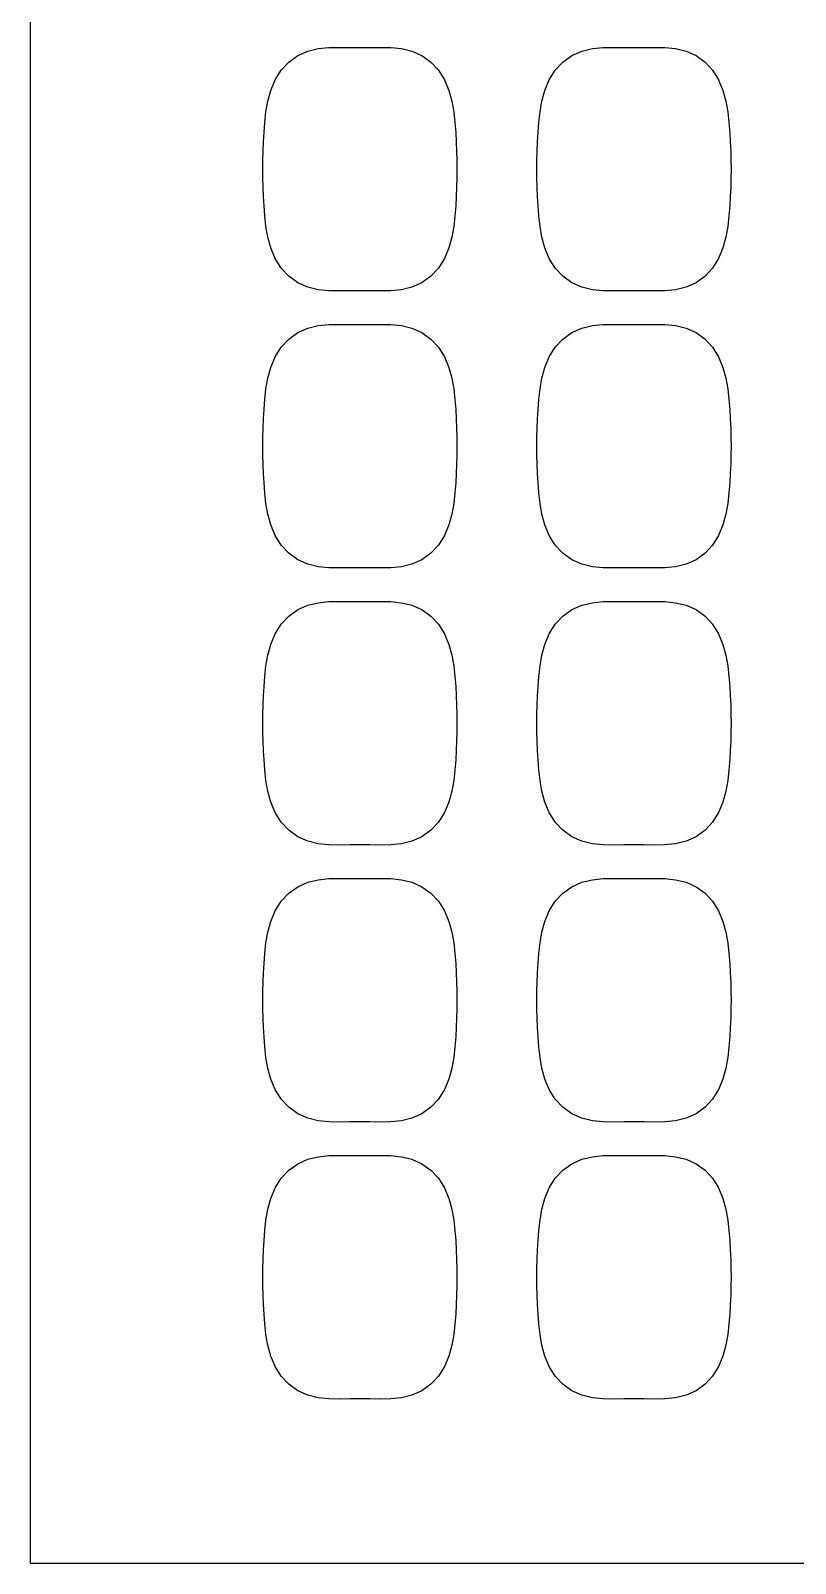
# Model space of a CAD drawing. Extents: x 0 to 108, y 0 to 104.
# Drawn here: x 0 to 28.3, y 0 to 56.8 of the extents above; entities that cross this region are included whole.
import ezdxf

# ---------------------------------------------------------------- set-up
doc = ezdxf.new("R2010")
doc.units = 0

msp = doc.modelspace()

# ---------------------------------------------------------------- linework, layer by layer
at = {"layer": 'Layer 1'}
for p, q in [((0, 0.000526), (0, 103.576)), ((9.568142, 55.676439), (9.900882, 55.913505)), ((9.900882, 55.913505), (10.271157, 56.077476)), ((10.271157, 56.077476), (10.662317, 56.172867)), ((10.662317, 56.172867), (11.058274, 56.214071)), ((11.058274, 56.214071), (11.448587, 56.221409)), ((11.448587, 56.221409), (11.829304, 56.2152)), ((11.829304, 56.2152), (12.203248, 56.211249)), ((12.203248, 56.211249), (12.577192, 56.2152)), ((12.577192, 56.2152), (12.957909, 56.221409)), ((12.957909, 56.221409), (13.348222, 56.214071)), ((13.348222, 56.214071), (13.744179, 56.172867)), ((13.744179, 56.172867), (14.135339, 56.077476)), ((14.135339, 56.077476), (14.505614, 55.913505)), ((14.505614, 55.913505), (14.838354, 55.676439)), ((19.728142, 55.676439), (20.060882, 55.913505)), ((20.060882, 55.913505), (20.431157, 56.077476)), ((20.431157, 56.077476), (20.822317, 56.172867)), ((20.822317, 56.172867), (21.218274, 56.214071)), ((21.218274, 56.214071), (21.608587, 56.221409)), ((21.608587, 56.221409), (21.989304, 56.2152)), ((21.989304, 56.2152), (22.363248, 56.211249)), ((22.363248, 56.211249), (22.737192, 56.2152)), ((22.737192, 56.2152), (23.117909, 56.221409)), ((23.117909, 56.221409), (23.508222, 56.214071)), ((23.508222, 56.214071), (23.904179, 56.172867)), ((23.904179, 56.172867), (24.295339, 56.077476)), ((24.295339, 56.077476), (24.665614, 55.913505)), ((24.665614, 55.913505), (24.998354, 55.676439)), ((9.065505, 55.015758), (9.287049, 55.372204)), ((9.287049, 55.372204), (9.568142, 55.676439)), ((14.838354, 55.676439), (15.119447, 55.372204)), ((15.119447, 55.372204), (15.340991, 55.015758)), ((19.225505, 55.015758), (19.447049, 55.372204)), ((19.447049, 55.372204), (19.728142, 55.676439)), ((24.998354, 55.676439), (25.279447, 55.372204)), ((25.279447, 55.372204), (25.500991, 55.015758)), ((8.792878, 54.224125), (8.903227, 54.626574)), ((8.903227, 54.626574), (9.065505, 55.015758)), ((15.340991, 55.015758), (15.503269, 54.626574)), ((15.503269, 54.626574), (15.613618, 54.224125)), ((18.952878, 54.224125), (19.063227, 54.626574)), ((19.063227, 54.626574), (19.225505, 55.015758)), ((25.500991, 55.015758), (25.663269, 54.626574)), ((25.663269, 54.626574), (25.773618, 54.224125)), ((8.722605, 53.824781), (8.792878, 54.224125)), ((15.613618, 54.224125), (15.683891, 53.824781)), ((18.882605, 53.824781), (18.952878, 54.224125)), ((25.773618, 54.224125), (25.843891, 53.824781)), ((8.650638, 53.068426), (8.67886, 53.438419)), ((8.67886, 53.438419), (8.722605, 53.824781)), ((15.683891, 53.824781), (15.727636, 53.438419)), ((15.727636, 53.438419), (15.755858, 53.068426)), ((18.810638, 53.068426), (18.83886, 53.438419)), ((18.83886, 53.438419), (18.882605, 53.824781)), ((25.843891, 53.824781), (25.887636, 53.438419)), ((25.887636, 53.438419), (25.915858, 53.068426)), ((8.6306, 52.713955), (8.650638, 53.068426)), ((15.755858, 53.068426), (15.775896, 52.713955)), ((18.7906, 52.713955), (18.810638, 53.068426)), ((25.915858, 53.068426), (25.935896, 52.713955)), ((8.605765, 52.035775), (8.615642, 52.371337)), ((8.615642, 52.371337), (8.6306, 52.713955)), ((15.775896, 52.713955), (15.790853, 52.371337)), ((15.790853, 52.371337), (15.800731, 52.035775)), ((18.765765, 52.035775), (18.775642, 52.371337)), ((18.775642, 52.371337), (18.7906, 52.713955)), ((25.935896, 52.713955), (25.950853, 52.371337)), ((25.950853, 52.371337), (25.960731, 52.035775)), ((8.602096, 51.7036), (8.605765, 52.035775)), ((15.800731, 52.035775), (15.8044, 51.7036)), ((18.762096, 51.7036), (18.765765, 52.035775)), ((25.960731, 52.035775), (25.9644, 51.7036)), ((8.605765, 51.371425), (8.602096, 51.7036)), ((8.615642, 51.035863), (8.605765, 51.371425)), ((15.800731, 51.371425), (15.790853, 51.035863)), ((15.8044, 51.7036), (15.800731, 51.371425)), ((18.765765, 51.371425), (18.762096, 51.7036)), ((18.775642, 51.035863), (18.765765, 51.371425)), ((25.960731, 51.371425), (25.950853, 51.035863)), ((25.9644, 51.7036), (25.960731, 51.371425)), ((8.6306, 50.693245), (8.615642, 51.035863)), ((8.650638, 50.338774), (8.6306, 50.693245)), ((15.775896, 50.693245), (15.755858, 50.338774)), ((15.790853, 51.035863), (15.775896, 50.693245)), ((18.7906, 50.693245), (18.775642, 51.035863)), ((18.810638, 50.338774), (18.7906, 50.693245)), ((25.935896, 50.693245), (25.915858, 50.338774)), ((25.950853, 51.035863), (25.935896, 50.693245)), ((8.67886, 49.968781), (8.650638, 50.338774)), ((15.755858, 50.338774), (15.727636, 49.968781)), ((18.83886, 49.968781), (18.810638, 50.338774)), ((25.915858, 50.338774), (25.887636, 49.968781)), ((8.722605, 49.582419), (8.67886, 49.968781)), ((8.792878, 49.183075), (8.722605, 49.582419)), ((15.683891, 49.582419), (15.613618, 49.183075)), ((15.727636, 49.968781), (15.683891, 49.582419)), ((18.882605, 49.582419), (18.83886, 49.968781)), ((18.952878, 49.183075), (18.882605, 49.582419)), ((25.843891, 49.582419), (25.773618, 49.183075)), ((25.887636, 49.968781), (25.843891, 49.582419)), ((8.903227, 48.780626), (8.792878, 49.183075)), ((15.613618, 49.183075), (15.503269, 48.780626)), ((19.063227, 48.780626), (18.952878, 49.183075)), ((25.773618, 49.183075), (25.663269, 48.780626)), ((9.065505, 48.391442), (8.903227, 48.780626)), ((9.287049, 48.034996), (9.065505, 48.391442)), ((15.340991, 48.391442), (15.119447, 48.034996)), ((15.503269, 48.780626), (15.340991, 48.391442)), ((19.225505, 48.391442), (19.063227, 48.780626)), ((19.447049, 48.034996), (19.225505, 48.391442)), ((25.500991, 48.391442), (25.279447, 48.034996)), ((25.663269, 48.780626), (25.500991, 48.391442)), ((9.568142, 47.730761), (9.287049, 48.034996)), ((15.119447, 48.034996), (14.838354, 47.730761)), ((19.728142, 47.730761), (19.447049, 48.034996)), ((25.279447, 48.034996), (24.998354, 47.730761)), ((9.900882, 47.493695), (9.568142, 47.730761)), ((10.271157, 47.329724), (9.900882, 47.493695)), ((10.662317, 47.234333), (10.271157, 47.329724)), ((11.058274, 47.193129), (10.662317, 47.234333)), ((11.448587, 47.185791), (11.058274, 47.193129)), ((11.829304, 47.192), (11.448587, 47.185791)), ((12.203248, 47.195951), (11.829304, 47.192)), ((12.577192, 47.192), (12.203248, 47.195951)), ((12.957909, 47.185791), (12.577192, 47.192)), ((13.348222, 47.193129), (12.957909, 47.185791)), ((13.744179, 47.234333), (13.348222, 47.193129)), ((14.135339, 47.329724), (13.744179, 47.234333)), ((14.505614, 47.493695), (14.135339, 47.329724)), ((14.838354, 47.730761), (14.505614, 47.493695)), ((20.060882, 47.493695), (19.728142, 47.730761)), ((20.431157, 47.329724), (20.060882, 47.493695)), ((20.822317, 47.234333), (20.431157, 47.329724)), ((21.218274, 47.193129), (20.822317, 47.234333)), ((21.608587, 47.185791), (21.218274, 47.193129)), ((21.989304, 47.192), (21.608587, 47.185791)), ((22.363248, 47.195951), (21.989304, 47.192)), ((22.737192, 47.192), (22.363248, 47.195951)), ((23.117909, 47.185791), (22.737192, 47.192)), ((23.508222, 47.193129), (23.117909, 47.185791)), ((23.904179, 47.234333), (23.508222, 47.193129)), ((24.295339, 47.329724), (23.904179, 47.234333)), ((24.665614, 47.493695), (24.295339, 47.329724)), ((24.998354, 47.730761), (24.665614, 47.493695)), ((9.568142, 45.403539), (9.900882, 45.640605)), ((9.900882, 45.640605), (10.271157, 45.804576)), ((10.271157, 45.804576), (10.662317, 45.899967)), ((10.662317, 45.899967), (11.058274, 45.941171)), ((11.058274, 45.941171), (11.448587, 45.948509)), ((11.448587, 45.948509), (11.829304, 45.9423)), ((11.829304, 45.9423), (12.203248, 45.938349)), ((12.203248, 45.938349), (12.577192, 45.9423)), ((12.577192, 45.9423), (12.957909, 45.948509)), ((12.957909, 45.948509), (13.348222, 45.941171)), ((13.348222, 45.941171), (13.744179, 45.899967)), ((13.744179, 45.899967), (14.135339, 45.804576)), ((14.135339, 45.804576), (14.505614, 45.640605)), ((14.505614, 45.640605), (14.838354, 45.403539)), ((19.728142, 45.403539), (20.060882, 45.640605)), ((20.060882, 45.640605), (20.431157, 45.804576)), ((20.431157, 45.804576), (20.822317, 45.899967)), ((20.822317, 45.899967), (21.218274, 45.941171)), ((21.218274, 45.941171), (21.608587, 45.948509)), ((21.608587, 45.948509), (21.989304, 45.9423)), ((21.989304, 45.9423), (22.363248, 45.938349)), ((22.363248, 45.938349), (22.737192, 45.9423)), ((22.737192, 45.9423), (23.117909, 45.948509)), ((23.117909, 45.948509), (23.508222, 45.941171)), ((23.508222, 45.941171), (23.904179, 45.899967)), ((23.904179, 45.899967), (24.295339, 45.804576)), ((24.295339, 45.804576), (24.665614, 45.640605)), ((24.665614, 45.640605), (24.998354, 45.403539)), ((9.065505, 44.742858), (9.287049, 45.099304)), ((9.287049, 45.099304), (9.568142, 45.403539)), ((14.838354, 45.403539), (15.119447, 45.099304)), ((15.119447, 45.099304), (15.340991, 44.742858)), ((19.225505, 44.742858), (19.447049, 45.099304)), ((19.447049, 45.099304), (19.728142, 45.403539)), ((24.998354, 45.403539), (25.279447, 45.099304)), ((25.279447, 45.099304), (25.500991, 44.742858)), ((8.792878, 43.951225), (8.903227, 44.353674)), ((8.903227, 44.353674), (9.065505, 44.742858)), ((15.340991, 44.742858), (15.503269, 44.353674)), ((15.503269, 44.353674), (15.613618, 43.951225)), ((18.952878, 43.951225), (19.063227, 44.353674)), ((19.063227, 44.353674), (19.225505, 44.742858)), ((25.500991, 44.742858), (25.663269, 44.353674)), ((25.663269, 44.353674), (25.773618, 43.951225)), ((8.722605, 43.551881), (8.792878, 43.951225)), ((15.613618, 43.951225), (15.683891, 43.551881)), ((18.882605, 43.551881), (18.952878, 43.951225)), ((25.773618, 43.951225), (25.843891, 43.551881)), ((8.67886, 43.165519), (8.722605, 43.551881)), ((15.683891, 43.551881), (15.727636, 43.165519)), ((18.83886, 43.165519), (18.882605, 43.551881)), ((25.843891, 43.551881), (25.887636, 43.165519)), ((8.6306, 42.441055), (8.650638, 42.795526)), ((8.650638, 42.795526), (8.67886, 43.165519)), ((15.727636, 43.165519), (15.755858, 42.795526)), ((15.755858, 42.795526), (15.775896, 42.441055)), ((18.7906, 42.441055), (18.810638, 42.795526)), ((18.810638, 42.795526), (18.83886, 43.165519)), ((25.887636, 43.165519), (25.915858, 42.795526)), ((25.915858, 42.795526), (25.935896, 42.441055)), ((8.605765, 41.762875), (8.615642, 42.098437)), ((8.615642, 42.098437), (8.6306, 42.441055)), ((15.775896, 42.441055), (15.790853, 42.098437)), ((15.790853, 42.098437), (15.800731, 41.762875)), ((18.765765, 41.762875), (18.775642, 42.098437)), ((18.775642, 42.098437), (18.7906, 42.441055)), ((25.935896, 42.441055), (25.950853, 42.098437)), ((25.950853, 42.098437), (25.960731, 41.762875)), ((8.602096, 41.4307), (8.605765, 41.762875)), ((15.800731, 41.762875), (15.8044, 41.4307)), ((18.762096, 41.4307), (18.765765, 41.762875)), ((25.960731, 41.762875), (25.9644, 41.4307)), ((8.605765, 41.098525), (8.602096, 41.4307)), ((8.615642, 40.762963), (8.605765, 41.098525)), ((15.800731, 41.098525), (15.790853, 40.762963)), ((15.8044, 41.4307), (15.800731, 41.098525)), ((18.765765, 41.098525), (18.762096, 41.4307)), ((18.775642, 40.762963), (18.765765, 41.098525)), ((25.960731, 41.098525), (25.950853, 40.762963)), ((25.9644, 41.4307), (25.960731, 41.098525)), ((8.6306, 40.420345), (8.615642, 40.762963)), ((8.650638, 40.065874), (8.6306, 40.420345)), ((15.775896, 40.420345), (15.755858, 40.065874)), ((15.790853, 40.762963), (15.775896, 40.420345)), ((18.7906, 40.420345), (18.775642, 40.762963)), ((18.810638, 40.065874), (18.7906, 40.420345)), ((25.935896, 40.420345), (25.915858, 40.065874)), ((25.950853, 40.762963), (25.935896, 40.420345)), ((8.67886, 39.695881), (8.650638, 40.065874)), ((15.755858, 40.065874), (15.727636, 39.695881)), ((18.83886, 39.695881), (18.810638, 40.065874)), ((25.915858, 40.065874), (25.887636, 39.695881)), ((8.722605, 39.309519), (8.67886, 39.695881)), ((8.792878, 38.910175), (8.722605, 39.309519)), ((15.683891, 39.309519), (15.613618, 38.910175)), ((15.727636, 39.695881), (15.683891, 39.309519)), ((18.882605, 39.309519), (18.83886, 39.695881)), ((18.952878, 38.910175), (18.882605, 39.309519)), ((25.843891, 39.309519), (25.773618, 38.910175)), ((25.887636, 39.695881), (25.843891, 39.309519)), ((8.903227, 38.507726), (8.792878, 38.910175)), ((15.613618, 38.910175), (15.503269, 38.507726)), ((19.063227, 38.507726), (18.952878, 38.910175)), ((25.773618, 38.910175), (25.663269, 38.507726)), ((9.065505, 38.118542), (8.903227, 38.507726)), ((9.287049, 37.762096), (9.065505, 38.118542)), ((15.340991, 38.118542), (15.119447, 37.762096)), ((15.503269, 38.507726), (15.340991, 38.118542)), ((19.225505, 38.118542), (19.063227, 38.507726)), ((19.447049, 37.762096), (19.225505, 38.118542)), ((25.500991, 38.118542), (25.279447, 37.762096)), ((25.663269, 38.507726), (25.500991, 38.118542)), ((9.568142, 37.457861), (9.287049, 37.762096)), ((15.119447, 37.762096), (14.838354, 37.457861)), ((19.728142, 37.457861), (19.447049, 37.762096)), ((25.279447, 37.762096), (24.998354, 37.457861)), ((9.900882, 37.220795), (9.568142, 37.457861)), ((10.271157, 37.056824), (9.900882, 37.220795)), ((10.662317, 36.961433), (10.271157, 37.056824)), ((11.058274, 36.920229), (10.662317, 36.961433)), ((13.744179, 36.961433), (13.348222, 36.920229)), ((14.135339, 37.056824), (13.744179, 36.961433)), ((14.505614, 37.220795), (14.135339, 37.056824)), ((14.838354, 37.457861), (14.505614, 37.220795)), ((20.060882, 37.220795), (19.728142, 37.457861)), ((20.431157, 37.056824), (20.060882, 37.220795)), ((20.822317, 36.961433), (20.431157, 37.056824)), ((21.218274, 36.920229), (20.822317, 36.961433)), ((23.904179, 36.961433), (23.508222, 36.920229)), ((24.295339, 37.056824), (23.904179, 36.961433)), ((24.665614, 37.220795), (24.295339, 37.056824)), ((24.998354, 37.457861), (24.665614, 37.220795)), ((11.448587, 36.912891), (11.058274, 36.920229)), ((11.829304, 36.9191), (11.448587, 36.912891)), ((12.203248, 36.923051), (11.829304, 36.9191)), ((12.577192, 36.9191), (12.203248, 36.923051)), ((12.957909, 36.912891), (12.577192, 36.9191)), ((13.348222, 36.920229), (12.957909, 36.912891)), ((21.608587, 36.912891), (21.218274, 36.920229)), ((21.989304, 36.9191), (21.608587, 36.912891)), ((22.363248, 36.923051), (21.989304, 36.9191)), ((22.737192, 36.9191), (22.363248, 36.923051)), ((23.117909, 36.912891), (22.737192, 36.9191)), ((23.508222, 36.920229), (23.117909, 36.912891)), ((9.568142, 35.130639), (9.900882, 35.367705)), ((9.900882, 35.367705), (10.271157, 35.531676)), ((10.271157, 35.531676), (10.662317, 35.627067)), ((10.662317, 35.627067), (11.058274, 35.668271)), ((11.058274, 35.668271), (11.448587, 35.675609)), ((11.448587, 35.675609), (11.829304, 35.6694)), ((11.829304, 35.6694), (12.203248, 35.665449)), ((12.203248, 35.665449), (12.577192, 35.6694)), ((12.577192, 35.6694), (12.957909, 35.675609)), ((12.957909, 35.675609), (13.348222, 35.668271)), ((13.348222, 35.668271), (13.744179, 35.627067)), ((13.744179, 35.627067), (14.135339, 35.531676)), ((14.135339, 35.531676), (14.505614, 35.367705)), ((14.505614, 35.367705), (14.838354, 35.130639)), ((19.728142, 35.130639), (20.060882, 35.367705)), ((20.060882, 35.367705), (20.431157, 35.531676)), ((20.431157, 35.531676), (20.822317, 35.627067)), ((20.822317, 35.627067), (21.218274, 35.668271)), ((21.218274, 35.668271), (21.608587, 35.675609)), ((21.608587, 35.675609), (21.989304, 35.6694)), ((21.989304, 35.6694), (22.363248, 35.665449)), ((22.363248, 35.665449), (22.737192, 35.6694)), ((22.737192, 35.6694), (23.117909, 35.675609)), ((23.117909, 35.675609), (23.508222, 35.668271)), ((23.508222, 35.668271), (23.904179, 35.627067)), ((23.904179, 35.627067), (24.295339, 35.531676)), ((24.295339, 35.531676), (24.665614, 35.367705)), ((24.665614, 35.367705), (24.998354, 35.130639)), ((9.065505, 34.469958), (9.287049, 34.826404)), ((9.287049, 34.826404), (9.568142, 35.130639)), ((14.838354, 35.130639), (15.119447, 34.826404)), ((15.119447, 34.826404), (15.340991, 34.469958)), ((19.225505, 34.469958), (19.447049, 34.826404)), ((19.447049, 34.826404), (19.728142, 35.130639)), ((24.998354, 35.130639), (25.279447, 34.826404)), ((25.279447, 34.826404), (25.500991, 34.469958)), ((8.903227, 34.080774), (9.065505, 34.469958)), ((15.340991, 34.469958), (15.503269, 34.080774)), ((19.063227, 34.080774), (19.225505, 34.469958)), ((25.500991, 34.469958), (25.663269, 34.080774)), ((8.722605, 33.278981), (8.792878, 33.678325)), ((8.792878, 33.678325), (8.903227, 34.080774)), ((15.503269, 34.080774), (15.613618, 33.678325)), ((15.613618, 33.678325), (15.683891, 33.278981)), ((18.882605, 33.278981), (18.952878, 33.678325)), ((18.952878, 33.678325), (19.063227, 34.080774)), ((25.663269, 34.080774), (25.773618, 33.678325)), ((25.773618, 33.678325), (25.843891, 33.278981)), ((8.67886, 32.892619), (8.722605, 33.278981)), ((15.683891, 33.278981), (15.727636, 32.892619)), ((18.83886, 32.892619), (18.882605, 33.278981)), ((25.843891, 33.278981), (25.887636, 32.892619)), ((8.6306, 32.168155), (8.650638, 32.522626)), ((8.650638, 32.522626), (8.67886, 32.892619)), ((15.727636, 32.892619), (15.755858, 32.522626)), ((15.755858, 32.522626), (15.775896, 32.168155)), ((18.7906, 32.168155), (18.810638, 32.522626)), ((18.810638, 32.522626), (18.83886, 32.892619)), ((25.887636, 32.892619), (25.915858, 32.522626)), ((25.915858, 32.522626), (25.935896, 32.168155)), ((8.615642, 31.825537), (8.6306, 32.168155)), ((15.775896, 32.168155), (15.790853, 31.825537)), ((18.775642, 31.825537), (18.7906, 32.168155)), ((25.935896, 32.168155), (25.950853, 31.825537)), ((8.602096, 31.1578), (8.605765, 31.489975)), ((8.605765, 31.489975), (8.615642, 31.825537)), ((15.790853, 31.825537), (15.800731, 31.489975)), ((15.800731, 31.489975), (15.8044, 31.1578)), ((18.762096, 31.1578), (18.765765, 31.489975)), ((18.765765, 31.489975), (18.775642, 31.825537)), ((25.950853, 31.825537), (25.960731, 31.489975)), ((25.960731, 31.489975), (25.9644, 31.1578)), ((8.605765, 30.825625), (8.602096, 31.1578)), ((8.615642, 30.490063), (8.605765, 30.825625)), ((15.800731, 30.825625), (15.790853, 30.490063)), ((15.8044, 31.1578), (15.800731, 30.825625)), ((18.765765, 30.825625), (18.762096, 31.1578)), ((18.775642, 30.490063), (18.765765, 30.825625)), ((25.960731, 30.825625), (25.950853, 30.490063)), ((25.9644, 31.1578), (25.960731, 30.825625)), ((8.6306, 30.147445), (8.615642, 30.490063)), ((8.650638, 29.792974), (8.6306, 30.147445)), ((15.775896, 30.147445), (15.755858, 29.792974)), ((15.790853, 30.490063), (15.775896, 30.147445)), ((18.7906, 30.147445), (18.775642, 30.490063)), ((18.810638, 29.792974), (18.7906, 30.147445)), ((25.935896, 30.147445), (25.915858, 29.792974)), ((25.950853, 30.490063), (25.935896, 30.147445)), ((8.67886, 29.422981), (8.650638, 29.792974)), ((15.755858, 29.792974), (15.727636, 29.422981)), ((18.83886, 29.422981), (18.810638, 29.792974)), ((25.915858, 29.792974), (25.887636, 29.422981)), ((8.722605, 29.036619), (8.67886, 29.422981)), ((8.792878, 28.637275), (8.722605, 29.036619)), ((15.683891, 29.036619), (15.613618, 28.637275)), ((15.727636, 29.422981), (15.683891, 29.036619)), ((18.882605, 29.036619), (18.83886, 29.422981)), ((18.952878, 28.637275), (18.882605, 29.036619)), ((25.843891, 29.036619), (25.773618, 28.637275)), ((25.887636, 29.422981), (25.843891, 29.036619)), ((8.903227, 28.234826), (8.792878, 28.637275)), ((15.613618, 28.637275), (15.503269, 28.234826)), ((19.063227, 28.234826), (18.952878, 28.637275)), ((25.773618, 28.637275), (25.663269, 28.234826)), ((9.065505, 27.845642), (8.903227, 28.234826)), ((15.503269, 28.234826), (15.340991, 27.845642)), ((19.225505, 27.845642), (19.063227, 28.234826)), ((25.663269, 28.234826), (25.500991, 27.845642)), ((9.287049, 27.489196), (9.065505, 27.845642)), ((9.568142, 27.184961), (9.287049, 27.489196)), ((15.119447, 27.489196), (14.838354, 27.184961)), ((15.340991, 27.845642), (15.119447, 27.489196)), ((19.447049, 27.489196), (19.225505, 27.845642)), ((19.728142, 27.184961), (19.447049, 27.489196)), ((25.279447, 27.489196), (24.998354, 27.184961)), ((25.500991, 27.845642), (25.279447, 27.489196)), ((9.900882, 26.947895), (9.568142, 27.184961)), ((10.271157, 26.783924), (9.900882, 26.947895)), ((10.662317, 26.688533), (10.271157, 26.783924)), ((14.135339, 26.783924), (13.744179, 26.688533)), ((14.505614, 26.947895), (14.135339, 26.783924)), ((14.838354, 27.184961), (14.505614, 26.947895)), ((20.060882, 26.947895), (19.728142, 27.184961)), ((20.431157, 26.783924), (20.060882, 26.947895)), ((20.822317, 26.688533), (20.431157, 26.783924)), ((24.295339, 26.783924), (23.904179, 26.688533)), ((24.665614, 26.947895), (24.295339, 26.783924)), ((24.998354, 27.184961), (24.665614, 26.947895)), ((11.058274, 26.647329), (10.662317, 26.688533)), ((11.448587, 26.639991), (11.058274, 26.647329)), ((11.829304, 26.6462), (11.448587, 26.639991)), ((12.203248, 26.650151), (11.829304, 26.6462)), ((12.577192, 26.6462), (12.203248, 26.650151)), ((12.957909, 26.639991), (12.577192, 26.6462)), ((13.348222, 26.647329), (12.957909, 26.639991)), ((13.744179, 26.688533), (13.348222, 26.647329)), ((21.218274, 26.647329), (20.822317, 26.688533)), ((21.608587, 26.639991), (21.218274, 26.647329)), ((21.989304, 26.6462), (21.608587, 26.639991)), ((22.363248, 26.650151), (21.989304, 26.6462)), ((22.737192, 26.6462), (22.363248, 26.650151)), ((23.117909, 26.639991), (22.737192, 26.6462)), ((23.508222, 26.647329), (23.117909, 26.639991)), ((23.904179, 26.688533), (23.508222, 26.647329)), ((9.568142, 24.857839), (9.900882, 25.094905)), ((9.900882, 25.094905), (10.271157, 25.258876)), ((10.271157, 25.258876), (10.662317, 25.354267)), ((10.662317, 25.354267), (11.058274, 25.395471)), ((11.058274, 25.395471), (11.448587, 25.402809)), ((11.448587, 25.402809), (11.829304, 25.3966)), ((11.829304, 25.3966), (12.203248, 25.392649)), ((12.203248, 25.392649), (12.577192, 25.3966)), ((12.577192, 25.3966), (12.957909, 25.402809)), ((12.957909, 25.402809), (13.348222, 25.395471)), ((13.348222, 25.395471), (13.744179, 25.354267)), ((13.744179, 25.354267), (14.135339, 25.258876)), ((14.135339, 25.258876), (14.505614, 25.094905)), ((14.505614, 25.094905), (14.838354, 24.857839)), ((19.728142, 24.857839), (20.060882, 25.094905)), ((20.060882, 25.094905), (20.431157, 25.258876)), ((20.431157, 25.258876), (20.822317, 25.354267)), ((20.822317, 25.354267), (21.218274, 25.395471)), ((21.218274, 25.395471), (21.608587, 25.402809)), ((21.608587, 25.402809), (21.989304, 25.3966)), ((21.989304, 25.3966), (22.363248, 25.392649)), ((22.363248, 25.392649), (22.737192, 25.3966)), ((22.737192, 25.3966), (23.117909, 25.402809)), ((23.117909, 25.402809), (23.508222, 25.395471)), ((23.508222, 25.395471), (23.904179, 25.354267)), ((23.904179, 25.354267), (24.295339, 25.258876)), ((24.295339, 25.258876), (24.665614, 25.094905)), ((24.665614, 25.094905), (24.998354, 24.857839)), ((9.065505, 24.197158), (9.287049, 24.553604)), ((9.287049, 24.553604), (9.568142, 24.857839)), ((14.838354, 24.857839), (15.119447, 24.553604)), ((15.119447, 24.553604), (15.340991, 24.197158)), ((19.225505, 24.197158), (19.447049, 24.553604)), ((19.447049, 24.553604), (19.728142, 24.857839)), ((24.998354, 24.857839), (25.279447, 24.553604)), ((25.279447, 24.553604), (25.500991, 24.197158)), ((8.903227, 23.807974), (9.065505, 24.197158)), ((15.340991, 24.197158), (15.503269, 23.807974)), ((19.063227, 23.807974), (19.225505, 24.197158)), ((25.500991, 24.197158), (25.663269, 23.807974)), ((8.722605, 23.006181), (8.792878, 23.405525)), ((8.792878, 23.405525), (8.903227, 23.807974)), ((15.503269, 23.807974), (15.613618, 23.405525)), ((15.613618, 23.405525), (15.683891, 23.006181)), ((18.882605, 23.006181), (18.952878, 23.405525)), ((18.952878, 23.405525), (19.063227, 23.807974)), ((25.663269, 23.807974), (25.773618, 23.405525)), ((25.773618, 23.405525), (25.843891, 23.006181)), ((8.67886, 22.619819), (8.722605, 23.006181)), ((15.683891, 23.006181), (15.727636, 22.619819)), ((18.83886, 22.619819), (18.882605, 23.006181)), ((25.843891, 23.006181), (25.887636, 22.619819)), ((8.6306, 21.895355), (8.650638, 22.249826)), ((8.650638, 22.249826), (8.67886, 22.619819)), ((15.727636, 22.619819), (15.755858, 22.249826)), ((15.755858, 22.249826), (15.775896, 21.895355)), ((18.7906, 21.895355), (18.810638, 22.249826)), ((18.810638, 22.249826), (18.83886, 22.619819)), ((25.887636, 22.619819), (25.915858, 22.249826)), ((25.915858, 22.249826), (25.935896, 21.895355)), ((8.615642, 21.552737), (8.6306, 21.895355)), ((15.775896, 21.895355), (15.790853, 21.552737)), ((18.775642, 21.552737), (18.7906, 21.895355)), ((25.935896, 21.895355), (25.950853, 21.552737)), ((8.602096, 20.885), (8.605765, 21.217175)), ((8.605765, 21.217175), (8.615642, 21.552737)), ((15.790853, 21.552737), (15.800731, 21.217175)), ((15.800731, 21.217175), (15.8044, 20.885)), ((18.762096, 20.885), (18.765765, 21.217175)), ((18.765765, 21.217175), (18.775642, 21.552737)), ((25.950853, 21.552737), (25.960731, 21.217175)), ((25.960731, 21.217175), (25.9644, 20.885)), ((8.605765, 20.552825), (8.602096, 20.885)), ((8.615642, 20.217263), (8.605765, 20.552825)), ((15.800731, 20.552825), (15.790853, 20.217263)), ((15.8044, 20.885), (15.800731, 20.552825)), ((18.765765, 20.552825), (18.762096, 20.885)), ((18.775642, 20.217263), (18.765765, 20.552825)), ((25.960731, 20.552825), (25.950853, 20.217263)), ((25.9644, 20.885), (25.960731, 20.552825)), ((8.6306, 19.874645), (8.615642, 20.217263)), ((15.790853, 20.217263), (15.775896, 19.874645)), ((18.7906, 19.874645), (18.775642, 20.217263)), ((25.950853, 20.217263), (25.935896, 19.874645)), ((8.650638, 19.520174), (8.6306, 19.874645)), ((8.67886, 19.150181), (8.650638, 19.520174)), ((15.755858, 19.520174), (15.727636, 19.150181)), ((15.775896, 19.874645), (15.755858, 19.520174)), ((18.810638, 19.520174), (18.7906, 19.874645)), ((18.83886, 19.150181), (18.810638, 19.520174)), ((25.915858, 19.520174), (25.887636, 19.150181)), ((25.935896, 19.874645), (25.915858, 19.520174)), ((8.722605, 18.763819), (8.67886, 19.150181)), ((8.792878, 18.364475), (8.722605, 18.763819)), ((15.683891, 18.763819), (15.613618, 18.364475)), ((15.727636, 19.150181), (15.683891, 18.763819)), ((18.882605, 18.763819), (18.83886, 19.150181)), ((18.952878, 18.364475), (18.882605, 18.763819)), ((25.843891, 18.763819), (25.773618, 18.364475)), ((25.887636, 19.150181), (25.843891, 18.763819)), ((8.903227, 17.962026), (8.792878, 18.364475)), ((15.613618, 18.364475), (15.503269, 17.962026)), ((19.063227, 17.962026), (18.952878, 18.364475)), ((25.773618, 18.364475), (25.663269, 17.962026)), ((9.065505, 17.572842), (8.903227, 17.962026)), ((15.503269, 17.962026), (15.340991, 17.572842)), ((19.225505, 17.572842), (19.063227, 17.962026)), ((25.663269, 17.962026), (25.500991, 17.572842)), ((9.287049, 17.216396), (9.065505, 17.572842)), ((9.568142, 16.912161), (9.287049, 17.216396)), ((15.119447, 17.216396), (14.838354, 16.912161)), ((15.340991, 17.572842), (15.119447, 17.216396)), ((19.447049, 17.216396), (19.225505, 17.572842)), ((19.728142, 16.912161), (19.447049, 17.216396)), ((25.279447, 17.216396), (24.998354, 16.912161)), ((25.500991, 17.572842), (25.279447, 17.216396)), ((9.900882, 16.675095), (9.568142, 16.912161)), ((10.271157, 16.511124), (9.900882, 16.675095)), ((10.662317, 16.415733), (10.271157, 16.511124)), ((14.135339, 16.511124), (13.744179, 16.415733)), ((14.505614, 16.675095), (14.135339, 16.511124)), ((14.838354, 16.912161), (14.505614, 16.675095)), ((20.060882, 16.675095), (19.728142, 16.912161)), ((20.431157, 16.511124), (20.060882, 16.675095)), ((20.822317, 16.415733), (20.431157, 16.511124)), ((24.295339, 16.511124), (23.904179, 16.415733)), ((24.665614, 16.675095), (24.295339, 16.511124)), ((24.998354, 16.912161), (24.665614, 16.675095)), ((11.058274, 16.374529), (10.662317, 16.415733)), ((11.448587, 16.367191), (11.058274, 16.374529)), ((11.829304, 16.3734), (11.448587, 16.367191)), ((12.203248, 16.377351), (11.829304, 16.3734)), ((12.577192, 16.3734), (12.203248, 16.377351)), ((12.957909, 16.367191), (12.577192, 16.3734)), ((13.348222, 16.374529), (12.957909, 16.367191)), ((13.744179, 16.415733), (13.348222, 16.374529)), ((21.218274, 16.374529), (20.822317, 16.415733)), ((21.608587, 16.367191), (21.218274, 16.374529)), ((21.989304, 16.3734), (21.608587, 16.367191)), ((22.363248, 16.377351), (21.989304, 16.3734)), ((22.737192, 16.3734), (22.363248, 16.377351)), ((23.117909, 16.367191), (22.737192, 16.3734)), ((23.508222, 16.374529), (23.117909, 16.367191)), ((23.904179, 16.415733), (23.508222, 16.374529)), ((9.568142, 14.584939), (9.900882, 14.822005)), ((9.900882, 14.822005), (10.271157, 14.985976)), ((10.271157, 14.985976), (10.662317, 15.081367)), ((10.662317, 15.081367), (11.058274, 15.122571)), ((11.058274, 15.122571), (11.448587, 15.129909)), ((11.448587, 15.129909), (11.829304, 15.1237)), ((11.829304, 15.1237), (12.203248, 15.119749)), ((12.203248, 15.119749), (12.577192, 15.1237)), ((12.577192, 15.1237), (12.957909, 15.129909)), ((12.957909, 15.129909), (13.348222, 15.122571)), ((13.348222, 15.122571), (13.744179, 15.081367)), ((13.744179, 15.081367), (14.135339, 14.985976)), ((14.135339, 14.985976), (14.505614, 14.822005)), ((14.505614, 14.822005), (14.838354, 14.584939)), ((19.728142, 14.584939), (20.060882, 14.822005)), ((20.060882, 14.822005), (20.431157, 14.985976)), ((20.431157, 14.985976), (20.822317, 15.081367)), ((20.822317, 15.081367), (21.218274, 15.122571)), ((21.218274, 15.122571), (21.608587, 15.129909)), ((21.608587, 15.129909), (21.989304, 15.1237)), ((21.989304, 15.1237), (22.363248, 15.119749)), ((22.363248, 15.119749), (22.737192, 15.1237)), ((22.737192, 15.1237), (23.117909, 15.129909)), ((23.117909, 15.129909), (23.508222, 15.122571)), ((23.508222, 15.122571), (23.904179, 15.081367)), ((23.904179, 15.081367), (24.295339, 14.985976)), ((24.295339, 14.985976), (24.665614, 14.822005)), ((24.665614, 14.822005), (24.998354, 14.584939)), ((9.065505, 13.924258), (9.287049, 14.280704)), ((9.287049, 14.280704), (9.568142, 14.584939)), ((14.838354, 14.584939), (15.119447, 14.280704)), ((15.119447, 14.280704), (15.340991, 13.924258)), ((19.225505, 13.924258), (19.447049, 14.280704)), ((19.447049, 14.280704), (19.728142, 14.584939)), ((24.998354, 14.584939), (25.279447, 14.280704)), ((25.279447, 14.280704), (25.500991, 13.924258)), ((8.903227, 13.535074), (9.065505, 13.924258)), ((15.340991, 13.924258), (15.503269, 13.535074)), ((19.063227, 13.535074), (19.225505, 13.924258)), ((25.500991, 13.924258), (25.663269, 13.535074)), ((8.722605, 12.733281), (8.792878, 13.132625)), ((8.792878, 13.132625), (8.903227, 13.535074)), ((15.503269, 13.535074), (15.613618, 13.132625)), ((15.613618, 13.132625), (15.683891, 12.733281)), ((18.882605, 12.733281), (18.952878, 13.132625)), ((18.952878, 13.132625), (19.063227, 13.535074)), ((25.663269, 13.535074), (25.773618, 13.132625)), ((25.773618, 13.132625), (25.843891, 12.733281)), ((8.67886, 12.346919), (8.722605, 12.733281)), ((15.683891, 12.733281), (15.727636, 12.346919)), ((18.83886, 12.346919), (18.882605, 12.733281)), ((25.843891, 12.733281), (25.887636, 12.346919)), ((8.6306, 11.622455), (8.650638, 11.976926)), ((8.650638, 11.976926), (8.67886, 12.346919)), ((15.727636, 12.346919), (15.755858, 11.976926)), ((15.755858, 11.976926), (15.775896, 11.622455)), ((18.7906, 11.622455), (18.810638, 11.976926)), ((18.810638, 11.976926), (18.83886, 12.346919)), ((25.887636, 12.346919), (25.915858, 11.976926)), ((25.915858, 11.976926), (25.935896, 11.622455)), ((8.615642, 11.279837), (8.6306, 11.622455)), ((15.775896, 11.622455), (15.790853, 11.279837)), ((18.775642, 11.279837), (18.7906, 11.622455)), ((25.935896, 11.622455), (25.950853, 11.279837)), ((8.602096, 10.6121), (8.605765, 10.944275)), ((8.605765, 10.944275), (8.615642, 11.279837)), ((15.790853, 11.279837), (15.800731, 10.944275)), ((15.800731, 10.944275), (15.8044, 10.6121)), ((18.762096, 10.6121), (18.765765, 10.944275)), ((18.765765, 10.944275), (18.775642, 11.279837)), ((25.950853, 11.279837), (25.960731, 10.944275)), ((25.960731, 10.944275), (25.9644, 10.6121)), ((8.605765, 10.279925), (8.602096, 10.6121)), ((8.615642, 9.944363), (8.605765, 10.279925)), ((15.800731, 10.279925), (15.790853, 9.944363)), ((15.8044, 10.6121), (15.800731, 10.279925)), ((18.765765, 10.279925), (18.762096, 10.6121)), ((18.775642, 9.944363), (18.765765, 10.279925)), ((25.960731, 10.279925), (25.950853, 9.944363)), ((25.9644, 10.6121), (25.960731, 10.279925)), ((8.6306, 9.601745), (8.615642, 9.944363)), ((15.790853, 9.944363), (15.775896, 9.601745)), ((18.7906, 9.601745), (18.775642, 9.944363)), ((25.950853, 9.944363), (25.935896, 9.601745)), ((8.650638, 9.247274), (8.6306, 9.601745)), ((8.67886, 8.877281), (8.650638, 9.247274)), ((15.755858, 9.247274), (15.727636, 8.877281)), ((15.775896, 9.601745), (15.755858, 9.247274)), ((18.810638, 9.247274), (18.7906, 9.601745)), ((18.83886, 8.877281), (18.810638, 9.247274)), ((25.915858, 9.247274), (25.887636, 8.877281)), ((25.935896, 9.601745), (25.915858, 9.247274)), ((8.722605, 8.490919), (8.67886, 8.877281)), ((15.727636, 8.877281), (15.683891, 8.490919)), ((18.882605, 8.490919), (18.83886, 8.877281)), ((25.887636, 8.877281), (25.843891, 8.490919)), ((8.792878, 8.091575), (8.722605, 8.490919)), ((8.903227, 7.689126), (8.792878, 8.091575)), ((15.613618, 8.091575), (15.503269, 7.689126)), ((15.683891, 8.490919), (15.613618, 8.091575)), ((18.952878, 8.091575), (18.882605, 8.490919)), ((19.063227, 7.689126), (18.952878, 8.091575)), ((25.773618, 8.091575), (25.663269, 7.689126)), ((25.843891, 8.490919), (25.773618, 8.091575)), ((9.065505, 7.299942), (8.903227, 7.689126)), ((15.503269, 7.689126), (15.340991, 7.299942)), ((19.225505, 7.299942), (19.063227, 7.689126)), ((25.663269, 7.689126), (25.500991, 7.299942)), ((9.287049, 6.943496), (9.065505, 7.299942)), ((9.568142, 6.639261), (9.287049, 6.943496)), ((15.119447, 6.943496), (14.838354, 6.639261)), ((15.340991, 7.299942), (15.119447, 6.943496)), ((19.447049, 6.943496), (19.225505, 7.299942)), ((19.728142, 6.639261), (19.447049, 6.943496)), ((25.279447, 6.943496), (24.998354, 6.639261)), ((25.500991, 7.299942), (25.279447, 6.943496)), ((9.900882, 6.402195), (9.568142, 6.639261)), ((10.271157, 6.238224), (9.900882, 6.402195)), ((14.505614, 6.402195), (14.135339, 6.238224)), ((14.838354, 6.639261), (14.505614, 6.402195)), ((20.060882, 6.402195), (19.728142, 6.639261)), ((20.431157, 6.238224), (20.060882, 6.402195)), ((24.665614, 6.402195), (24.295339, 6.238224)), ((24.998354, 6.639261), (24.665614, 6.402195)), ((10.662317, 6.142833), (10.271157, 6.238224)), ((11.058274, 6.101629), (10.662317, 6.142833)), ((11.448587, 6.094291), (11.058274, 6.101629)), ((11.829304, 6.1005), (11.448587, 6.094291)), ((12.203248, 6.104451), (11.829304, 6.1005)), ((12.577192, 6.1005), (12.203248, 6.104451)), ((12.957909, 6.094291), (12.577192, 6.1005)), ((13.348222, 6.101629), (12.957909, 6.094291)), ((13.744179, 6.142833), (13.348222, 6.101629)), ((14.135339, 6.238224), (13.744179, 6.142833)), ((20.822317, 6.142833), (20.431157, 6.238224)), ((21.218274, 6.101629), (20.822317, 6.142833)), ((21.608587, 6.094291), (21.218274, 6.101629)), ((21.989304, 6.1005), (21.608587, 6.094291)), ((22.363248, 6.104451), (21.989304, 6.1005)), ((22.737192, 6.1005), (22.363248, 6.104451)), ((23.117909, 6.094291), (22.737192, 6.1005)), ((23.508222, 6.101629), (23.117909, 6.094291)), ((23.904179, 6.142833), (23.508222, 6.101629)), ((24.295339, 6.238224), (23.904179, 6.142833)), ((107.809, 0.000526), (0, 0.000526))]:
    msp.add_line(p, q, dxfattribs=at)

doc.saveas('drawing.dxf')
